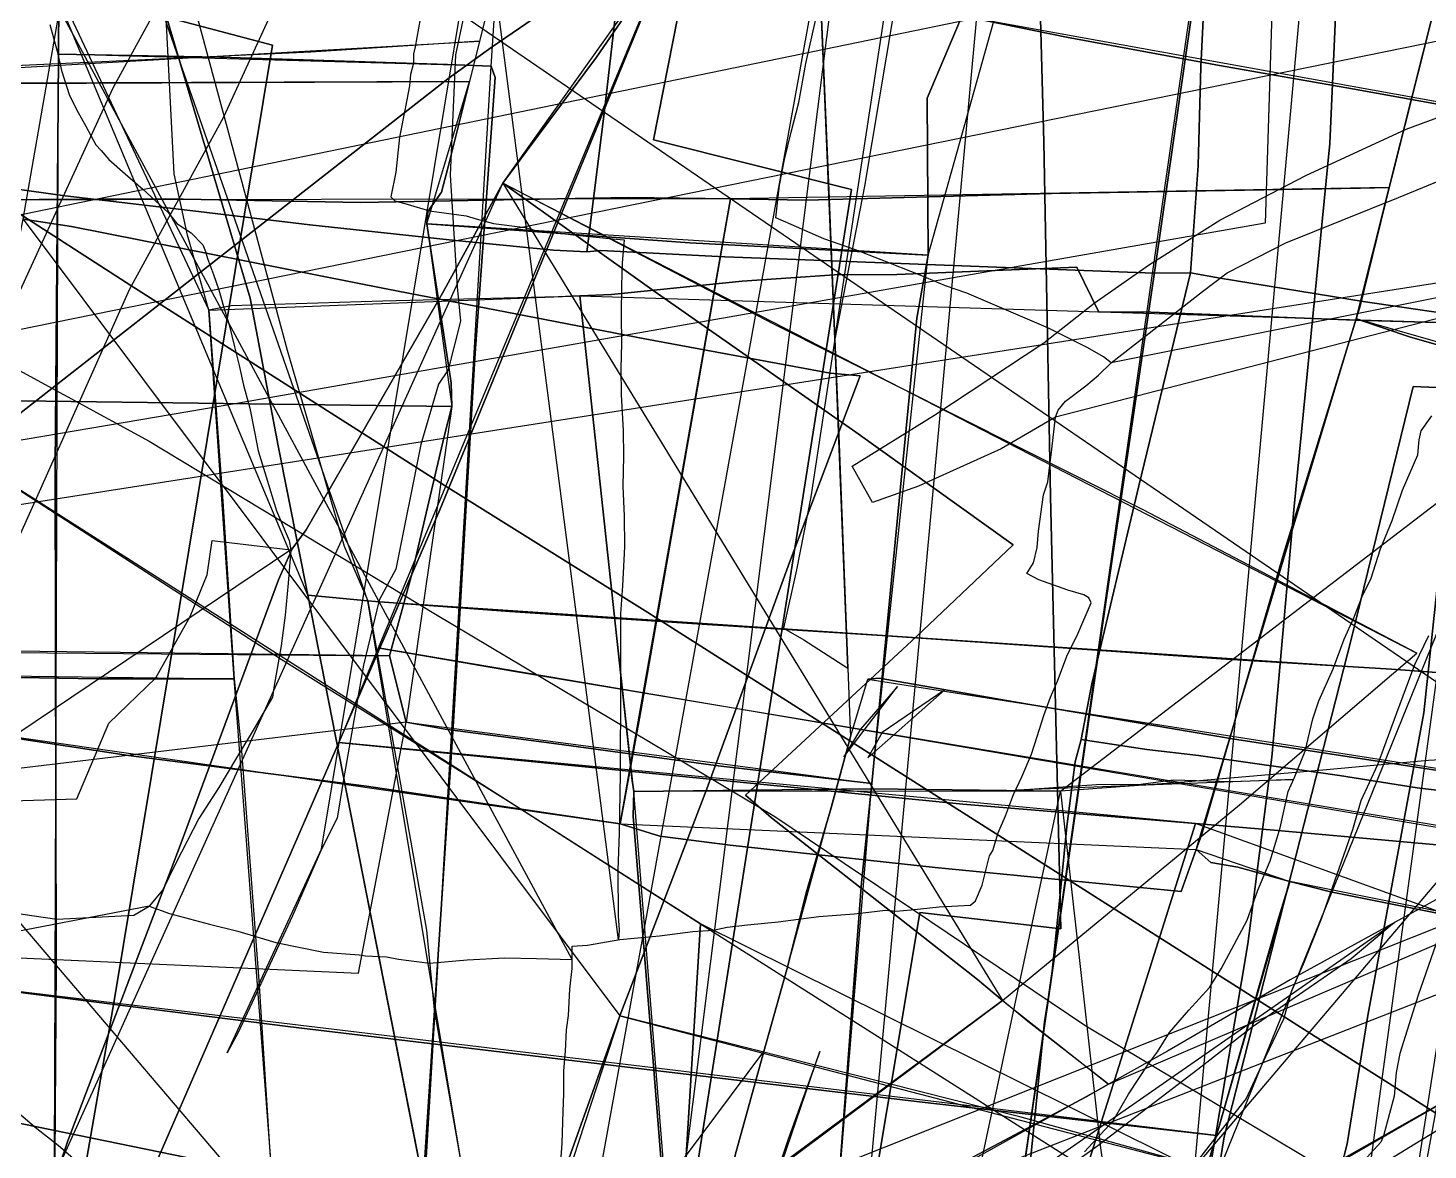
# Model space of a CAD drawing. Extents: x -6790 to 12600, y -1098 to 2171.
# Drawn here: x 294.5 to 384.9, y 117.9 to 190.4 of the extents above; entities that cross this region are included whole.
import ezdxf

# ---------------------------------------------------------------- set-up
doc = ezdxf.new("R2010")
doc.units = 0

msp = doc.modelspace()

# ---------------------------------------------------------------- linework, layer by layer
for points in [[(279.875, 175.926), (302.288, 163.737), (320.772, 152.55), (342.705, 139.479), (362.793, 125.967), (388.865, 110.365), (399.178, 106.237), (415.654, 100.373), (467.876, 88.271), (516.56, 78.963), (56.404, 538.367)], [(416.171, 289.844), (410.774, 257.016), (399.437, 183.595), (395.776, 155.168), (391.149, 119.243), (389.899, 109.535), (389.786, 108.66), (385.608, 77.969), (385.608, 77.969), (375.999, 78.896), (374.68, 94.22), (374.268, 97.316), (379.669, 118.336), (381.011, 126.627), (384.623, 146.168), (386.977, 168.265), (390.245, 196.751), (391.036, 204.388), (396.382, 241.494), (408.986, 321.033)], [(254.699, 80.31), (819.146, 304.829)], [(254.699, 80.31), (819.146, 304.829)], [(262.907, 80.005), (820.331, 298.275)], [(262.907, 80.005), (820.331, 298.275)], [(382.351, 279.966), (368.213, 268.716), (362.001, 262.739), (354.546, 255.855), (344.74, 245.008), (338.729, 238.09), (329.763, 223.416), (320.428, 208.674), (310.454, 192.018), (307.087, 184.661), (300.993, 173.507), (295.008, 160.068), (287.364, 143.092)], [(382.351, 279.966), (368.213, 268.716), (362.001, 262.739), (354.546, 255.855), (344.74, 245.008), (338.729, 238.09), (329.763, 223.416), (320.428, 208.674), (310.454, 192.018), (307.087, 184.661), (300.993, 173.507), (295.008, 160.068), (287.364, 143.092)], [(290.083, 98.068), (296.514, 117.002), (297.033, 118.531), (304.292, 137.613), (310.634, 154.767), (311.51, 156.771), (312.415, 157.991), (321.228, 173.283), (325.125, 180.398), (326.665, 182.468), (331.172, 188.526), (337.419, 197.614), (345.417, 208.939), (353.668, 220.362), (361.529, 231.552), (363.573, 233.654), (370.417, 239.777), (383.359, 251.58), (396.988, 264.108), (412.029, 277.886)], [(290.083, 98.068), (296.514, 117.002), (297.033, 118.531), (304.292, 137.613), (310.634, 154.767), (311.51, 156.771), (312.415, 157.991), (321.228, 173.283), (325.125, 180.398), (326.665, 182.468), (331.172, 188.526), (337.419, 197.614), (345.417, 208.939), (353.668, 220.362), (361.529, 231.552), (363.573, 233.654), (370.417, 239.777), (383.359, 251.58), (396.988, 264.108), (412.029, 277.886)], [(424.429, 273.251), (407.04, 257.544), (378.618, 231.981), (355.52, 211.274), (353.307, 209.29), (350.426, 207.07), (343.597, 202.306), (324.434, 189.203), (321.574, 187.131), (303.732, 173.172), (284.394, 158.059)], [(284.394, 158.059), (303.732, 173.172), (321.574, 187.131), (324.434, 189.203), (343.597, 202.306), (350.426, 207.07), (353.307, 209.29), (355.52, 211.274), (378.618, 231.981), (407.04, 257.544), (424.429, 273.251)], [(362.027, 271.77), (351.729, 261.685), (340.476, 248.468), (328.852, 234.508), (315.051, 214.178), (299.923, 186.523), (292.12, 169.538)], [(362.027, 271.77), (351.729, 261.685), (340.476, 248.468), (328.852, 234.508), (315.051, 214.178), (299.923, 186.523), (292.12, 169.538)], [(438.357, 259.439), (436.154, 178.25), (435.194, 145.593), (435.191, 145.483), (418.282, 146.483), (399.806, 147.836), (396.112, 147.895), (394.217, 147.996), (393.383, 148.064), (391.286, 148.345), (382.537, 148.999), (371.534, 149.676), (361.331, 150.375), (349.639, 151.164), (338.32, 151.874), (325.58, 152.731), (316.91, 153.374), (316.408, 153.42), (316.408, 153.42), (312.527, 153.78), (310.623, 163.417), (308.8, 172.961), (295.389, 218.07)], [(323.148, 193.787), (322.077, 188.679), (321.724, 180.922), (322.18, 173.696), (322.396, 171.474), (321.599, 168.345), (320.964, 167.402), (319.821, 163.505), (318.213, 155.464), (317.134, 153.465), (316.129, 149.261), (314.808, 141.737), (314.432, 139.374), (313.415, 137.363), (331.279, 245.209)], [(281.167, 186.629), (301.087, 173.789), (321.568, 160.727), (334.505, 152.652), (397.75, 112.482), (405.894, 107.231), (409.906, 106.362), (433.645, 101.339), (455.679, 96.823), (462.762, 95.22), (463.804, 100.659), (468.862, 126.472), (473.998, 154.135), (481.978, 193.216), (481.978, 193.216), (459.943, 197.106), (429.737, 202.174), (394.513, 208.336), (351.625, 215.341), (324.305, 219.804), (299.032, 226.171), (264.213, 234.874)], [(286.449, 148.59), (298.952, 148.364), (307.778, 148.383), (307.778, 148.383), (307.744, 148.713), (307.046, 159.849), (306.143, 172.182), (304.751, 177.038), (303.886, 180.988), (303.171, 195.306), (302.87, 200.611), (302.738, 202.267), (301.346, 211.994), (300.706, 216.829), (298.016, 219.651), (296.492, 220.874), (280.839, 229.359)], [(286.449, 148.59), (298.952, 148.364), (307.778, 148.383), (307.778, 148.383), (307.744, 148.713), (307.046, 159.849), (306.143, 172.182), (304.751, 177.038), (303.886, 180.988), (303.171, 195.306), (302.87, 200.611), (302.738, 202.267), (301.346, 211.994), (300.706, 216.829), (298.016, 219.651), (296.492, 220.874), (280.839, 229.359)], [(267.567, 75.063), (295.574, 73.182), (296.137, 111.217), (296.137, 111.217), (296.283, 129.761), (296.215, 162.06), (296.41, 185.614), (296.427, 188.721), (296.485, 199.313), (296.496, 201.418), (296.452, 227.771), (284.998, 227.957)], [(279.707, 217.658), (315.041, 218.892), (339.703, 220.034), (340.145, 220.145), (340.342, 219.764), (344.337, 219.764), (342.859, 208.662), (342.327, 204.668), (341.434, 203.311), (345.168, 202.936), (367.572, 200), (386.77, 197.484), (382.557, 180.775), (382.393, 180.107), (380.543, 180.071), (360.572, 179.73), (344.726, 179.303), (339.843, 179.374), (339.843, 179.374), (333.269, 179.469), (315.929, 179.137), (303.357, 179.375), (286.951, 179.286)], [(175.515, 153.981), (474.004, 215.455)], [(423.743, 212.809), (433.705, 163.388), (435.851, 152.743), (414.256, 145.638), (397.637, 140.464), (392.819, 138.616), (385.412, 134.096), (375.992, 128.932), (368.074, 124.33), (364.255, 122.187), (359.039, 126.237), (357.416, 127.591), (372.711, 140.239), (372.711, 140.239), (384.186, 150.033), (366.506, 159.282), (342.641, 171.289), (325.125, 180.398), (326.665, 182.468), (331.172, 188.526), (337.419, 197.614)], [(423.743, 212.809), (433.705, 163.388), (435.851, 152.743), (414.256, 145.638), (397.637, 140.464), (392.819, 138.616), (385.412, 134.096), (375.992, 128.932), (368.074, 124.33), (364.255, 122.187), (359.039, 126.237), (357.416, 127.591), (372.711, 140.239), (372.711, 140.239), (384.186, 150.033), (366.506, 159.282), (342.641, 171.289), (325.125, 180.398), (326.665, 182.468), (331.172, 188.526), (337.419, 197.614)], [(319.779, 191.019), (319.462, 189.193), (319.356, 188.744), (319.356, 188.151), (319.158, 187.425), (319.094, 186.689), (318.846, 185.326), (318.443, 183.36), (318.21, 181.116), (317.891, 179.522), (318.146, 179.247), (318.945, 179.039), (320.401, 178.616), (321.022, 178.523), (322.764, 178.283), (323.411, 178.09), (324.536, 177.8), (326.577, 177.531), (327.33, 177.325), (328.364, 177.219), (329.675, 177.056), (332.219, 176.808), (332.958, 176.744), (332.844, 175.251), (332.795, 173.776), (332.781, 171.884), (332.802, 170.027), (332.753, 168.417), (332.767, 166.745), (332.895, 164.391), (332.93, 162.762), (332.888, 160.825), (332.959, 158.89), (332.98, 156.891), (332.867, 154.374), (332.732, 152.575), (332.732, 149.754), (332.732, 147.585), (332.74, 146.075), (332.704, 144.14), (332.711, 142.227), (332.641, 138.429), (332.549, 135.995), (332.584, 133.069), (332.648, 132.147), (332.599, 131.52), (322.628, 208.678)], [(174.146, 146.593), (474.223, 207.652)], [(403.802, 191.125), (403.489, 189.943), (399.066, 177.519), (397.739, 173.949), (396.848, 172.705), (391.68, 166.597), (387.472, 167.107), (383.934, 167.263), (379.958, 151.004), (371.738, 118.784), (371.359, 116.528), (358.532, 120.074), (332.686, 126.598), (338.301, 141.268), (343.651, 155.894), (348.203, 167.947), (346.281, 168.125), (334.292, 170.347), (317.704, 173.545), (297.262, 177.606), (294.13, 178.063), (298.85, 205.149)], [(359.543, 202.995), (360.077, 183.071), (360.501, 160.16), (361.18, 132.224), (352.069, 133.278), (350.666, 124.862), (349.229, 116.24), (348.422, 111.598), (347.705, 110.735), (346.378, 102.916), (366.311, 99.731), (363.415, 74.81), (317.297, 72.855), (319.773, 110.198), (319.773, 110.198), (319.772, 112.536), (321.94, 145.622), (323.31, 169.114), (324.641, 187.212), (324.37, 187.95), (325.011, 197.82)], [(347.044, 202.816), (328.455, 100.204)], [(390.654, 194.915), (390.859, 183.195), (391.255, 169.684), (391.604, 154.051), (391.866, 139.958), (392.347, 127.711), (391.999, 125.692), (388.52, 111.642), (379.349, 74.125), (363.415, 74.81), (366.311, 99.731), (346.378, 102.916), (347.705, 110.735), (348.422, 111.598), (349.229, 116.24), (350.666, 124.862), (352.069, 133.278), (361.18, 132.224), (360.501, 160.16), (360.077, 183.071), (359.543, 202.995)], [(287.336, 81.115), (354.861, 87.186), (357.418, 107.175), (357.418, 107.175), (360.387, 127.74), (364.038, 153.019), (367.301, 175.073), (370.322, 196.186), (370.51, 198.227), (361.481, 198.503), (352.529, 198.789), (344.486, 199.092), (332.811, 199.475), (325.384, 199.752), (314.132, 200.266), (308.551, 200.332), (305.385, 200.293), (303.42, 200.319), (296.943, 200.781), (294.409, 200.792)], [(386.77, 197.484), (382.557, 180.775), (382.393, 180.107), (380.493, 172.386), (380.256, 171.621), (383.763, 170.447), (400.246, 165.762), (421.249, 159.611), (422.86, 159.455), (424.471, 159.298), (425.762, 159.013), (430.968, 157.861), (442, 154.996), (459.267, 151.093)], [(293.18, 88.151), (300.016, 127.561), (310.248, 189.301), (282.38, 196.696)], [(332.592, 193.007), (331.685, 184.885), (330.547, 175.95), (331.457, 176.052), (339.464, 175.637), (344.656, 175.438), (353.089, 175.115), (367.182, 174.575), (369.561, 174.595), (370.053, 181.539), (370.217, 187.902), (370.658, 196.7)], [(392.635, 193.439), (392.678, 183.983), (397.994, 185.13), (398.2, 168.333), (393.708, 166.915), (394.021, 154.201), (393.927, 139.717), (393.867, 137.14), (391.516, 129.677), (389.704, 115.438), (388.376, 105.003), (388.057, 103.161), (384.931, 103.004), (384.734, 100.9), (384.046, 98.619), (384.046, 98.619), (368.639, 103.843), (373.259, 131.257), (374.803, 143.305), (376.22, 159.297), (378.548, 182.962), (379.148, 196.489)], [(370.658, 196.7), (370.217, 187.902), (370.053, 181.539), (369.561, 174.595), (371.465, 174.264), (380.719, 172.748), (391.011, 171.244), (398.681, 170.184), (401.303, 169.819), (404.22, 169.443), (411.196, 168.421), (415.153, 167.809), (417.419, 167.403), (420.013, 167.033), (424.806, 166.294), (427.014, 166.024), (435.204, 165.037), (439.244, 164.438), (444.592, 163.533)], [(295.864, 190.652), (296.338, 188.914), (296.626, 187.673), (297.105, 186.13), (297.584, 185.145), (298.194, 184.07), (298.826, 182.866), (299.169, 182.515), (299.675, 181.918), (300.737, 181.003), (301.873, 179.998), (303.516, 178.495), (304.06, 177.793), (305.004, 177.197), (305.755, 176.408), (305.911, 175.977), (306.043, 175.535), (306.439, 174.492), (306.779, 173.494), (307.092, 172.432), (307.458, 171.247), (307.798, 169.823), (308.09, 168.616), (308.382, 167.344), (308.776, 165.867), (309.084, 164.34), (309.321, 163.113), (309.843, 161.428), (310.498, 159.232), (311.32, 157.309), (311.439, 156.7), (311.251, 154.548), (311.07, 152.479), (310.799, 150.508), (310.361, 147.951), (310.256, 147.195), (309.071, 145.156), (307.929, 143.275), (306.772, 141.358), (305.483, 139.351), (303.998, 136.46), (303.169, 134.752), (302.29, 133.683), (303.598, 133.217), (306.168, 132.517), (308.012, 132.067), (310.466, 131.339), (313.538, 130.722), (315.851, 130.553), (316.254, 130.468), (317.605, 130.412), (318.389, 130.258), (320.387, 129.998), (322.82, 130.223), (325.254, 130.342), (327.301, 130.307), (329.611, 130.236), (294.464, 195.415)], [(399.223, 194.526), (400.119, 171.958), (400.131, 170.957), (400.131, 170.957), (393.834, 171.155), (380.19, 171.538), (366.422, 172.081), (363.632, 172.069), (362.212, 174.97), (350.58, 174.489), (346.555, 174.477), (340.591, 174.069), (332.148, 173.194), (330.098, 173.113), (328.703, 173.058), (317.368, 172.774), (307.576, 172.466), (306.143, 172.182), (304.751, 177.038), (303.886, 180.988), (303.171, 195.306)], [(399.223, 194.526), (400.119, 171.958), (400.131, 170.957), (400.131, 170.957), (393.834, 171.155), (380.19, 171.538), (366.422, 172.081), (363.632, 172.069), (362.212, 174.97), (350.58, 174.489), (346.555, 174.477), (340.591, 174.069), (332.148, 173.194), (330.098, 173.113), (328.703, 173.058), (317.368, 172.774), (307.576, 172.466), (306.143, 172.182), (304.751, 177.038), (303.886, 180.988), (303.171, 195.306)], [(345.636, 193.072), (346.187, 179.926), (346.577, 170.31), (346.807, 164.645), (347.411, 149.053), (347.564, 145.105), (347.594, 144.63), (346.339, 140.041), (344.727, 134.544), (344.02, 131.703), (343.466, 129.606), (341.998, 124.296), (340.147, 117.603), (339.823, 115.369), (335.414, 110.49), (323.627, 97.556), (318.366, 91.736), (313.133, 85.622), (256.117, 83.966)], [(291.433, 180.333), (296.671, 179.59), (306.015, 178.509), (312.654, 177.705), (321.652, 176.728), (328.403, 176.071), (330.547, 175.95), (331.685, 184.885), (331.685, 184.885), (332.592, 193.007)], [(345.636, 193.072), (346.187, 179.926), (346.577, 170.31), (346.807, 164.645), (347.411, 149.053), (347.564, 145.105), (347.594, 144.63), (348.706, 148.356), (348.706, 148.356), (349.445, 148.412), (358.17, 146.878), (372.264, 144.497), (386.933, 142.244)], [(328.866, 117.198), (328.957, 118.35), (329.037, 120.445), (329.079, 121.532), (329.069, 123.045), (329.185, 124.322), (329.245, 125.695), (329.376, 126.626), (329.448, 128.325), (329.616, 129.669), (329.604, 131.11), (330.596, 131.157), (332.681, 131.535), (335.243, 131.779), (337.399, 132.049), (338.719, 132.146), (339.623, 132.339), (340.943, 132.475), (342.918, 132.68), (345.55, 133.026), (347.818, 133.191), (348.764, 133.304), (349.849, 133.434), (350.522, 133.368), (351.498, 133.448), (353.314, 133.653), (355.342, 133.758), (355.66, 134.036), (356.102, 135.045), (356.561, 136.942), (356.786, 137.286), (357.136, 138.431), (357.606, 139.533), (358.109, 140.891), (358.655, 142.032), (359.287, 143.5), (359.653, 144.647), (360.085, 146.003), (360.509, 147.181), (360.955, 148.217), (361.567, 149.838), (362.274, 151.289), (363.144, 153.291), (362.977, 153.607), (362.662, 153.8), (361.633, 154.098), (359.749, 154.779), (358.971, 155.178), (359.415, 155.859), (359.64, 156.85), (359.73, 157.922), (360.058, 160.251), (360.341, 161.101), (360.431, 161.814), (360.606, 163.205), (360.836, 165.281), (360.997, 165.728), (361.473, 166.318), (362.798, 167.298), (363.608, 167.986), (364.431, 168.795), (363.928, 169.181), (362.931, 169.764), (360.378, 171.02), (357.219, 172.389), (355.098, 173.278), (353.725, 173.764), (352.098, 174.457), (349.569, 175.436), (347.907, 176.08), (345.861, 176.791), (343.758, 177.727), (342.769, 178.166), (342.913, 179.518), (342.993, 180.27), (343.315, 181.925), (343.757, 183.679), (344.242, 185.608), (344.705, 188.116), (345.335, 190.896)], [(388.845, 184.887), (380.012, 186.497), (371.419, 188.004), (361.534, 189.83), (354.255, 191.32)], [(354.255, 191.32), (361.534, 189.83), (371.419, 188.004), (380.012, 186.497), (388.845, 184.887), (399.01, 183.253), (407.563, 181.603), (414.061, 180.423), (420.406, 179.299), (429.343, 177.768), (430.626, 177.545), (430.731, 177.506), (432.954, 176.684), (441.237, 175.823), (449.775, 174.484)], [(455.679, 96.823), (433.645, 101.339), (409.906, 106.362), (405.894, 107.231), (397.75, 112.482), (334.505, 152.652), (321.568, 160.727), (301.087, 173.789), (281.167, 186.629)], [(359.178, 116.862), (360.127, 126.211), (360.393, 127.952), (360.614, 129.494), (361.059, 133.813), (361.569, 138.833), (362.095, 143.015), (362.49, 144.451), (363.172, 148.057), (366.214, 160.832), (369.561, 174.595), (367.182, 174.575), (353.089, 175.115), (344.656, 175.438), (339.464, 175.637), (331.457, 176.052), (330.547, 175.95), (328.403, 176.071), (321.652, 176.728), (312.654, 177.705), (306.015, 178.509), (296.671, 179.59), (291.433, 180.333)], [(355.222, 117.318), (362.811, 121.377), (364.255, 122.187), (359.039, 126.237), (357.416, 127.591), (357.416, 127.591), (355.793, 128.946), (342.479, 139.386), (340.798, 140.858), (351.845, 151.111), (358.103, 157.026), (347.944, 164.301), (334.907, 173.422), (325.125, 180.398), (321.228, 173.283), (312.415, 157.991), (311.51, 156.771), (310.634, 154.767), (304.292, 137.613), (297.033, 118.531), (296.514, 117.002)], [(355.222, 117.318), (362.811, 121.377), (364.255, 122.187), (359.039, 126.237), (357.416, 127.591), (357.416, 127.591), (355.793, 128.946), (342.479, 139.386), (340.798, 140.858), (351.845, 151.111), (358.103, 157.026), (347.944, 164.301), (334.907, 173.422), (325.125, 180.398), (321.228, 173.283), (312.415, 157.991), (311.51, 156.771), (310.634, 154.767), (304.292, 137.613), (297.033, 118.531), (296.514, 117.002)], [(407.903, 177.454), (221.063, 148.212)], [(384.935, 143.097), (378.103, 142.469), (368.889, 141.684), (361.159, 141.112), (361.159, 141.112), (348.928, 141.274), (333.599, 141.094), (333.491, 141.797), (330.098, 173.113), (332.148, 173.194), (340.591, 174.069), (346.555, 174.477), (350.58, 174.489), (362.212, 174.97), (363.632, 172.069), (366.422, 172.081), (380.19, 171.538), (393.834, 171.155)], [(384.935, 143.097), (378.103, 142.469), (368.889, 141.684), (361.159, 141.112), (361.159, 141.112), (348.928, 141.274), (333.599, 141.094), (333.491, 141.797), (330.098, 173.113), (332.148, 173.194), (340.591, 174.069), (346.555, 174.477), (350.58, 174.489), (362.212, 174.97), (363.632, 172.069), (366.422, 172.081), (380.19, 171.538), (393.834, 171.155)], [(391.011, 171.244), (380.719, 172.748), (371.465, 174.264), (369.561, 174.595), (366.214, 160.832), (363.172, 148.057), (362.49, 144.451), (366.732, 143.814), (370.08, 143.424), (379.184, 142.122), (384.205, 141.334), (390.954, 140.537)], [(336.053, 108.515), (334.812, 123.929), (333.558, 139.491), (333.599, 141.094), (333.491, 141.797), (330.098, 173.113), (328.703, 173.058), (317.368, 172.774), (307.576, 172.466), (306.143, 172.182), (307.046, 159.849), (307.744, 148.713), (307.778, 148.383), (308.249, 143.714), (309.366, 128.855), (310.016, 118.813), (310.871, 105.593)], [(336.053, 108.515), (334.812, 123.929), (333.558, 139.491), (333.599, 141.094), (333.491, 141.797), (330.098, 173.113), (328.703, 173.058), (317.368, 172.774), (307.576, 172.466), (306.143, 172.182), (307.046, 159.849), (307.744, 148.713), (307.778, 148.383), (308.249, 143.714), (309.366, 128.855), (310.016, 118.813), (310.871, 105.593)], [(400.246, 165.762), (383.763, 170.447), (380.256, 171.621), (375.573, 156.487), (370.254, 138.272), (369.924, 137.349), (370.859, 136.51), (372.614, 136.215), (375.961, 135.282), (375.961, 135.282), (378.6, 134.621), (404.528, 129.43)], [(280.544, 169.174), (310.81, 149.654), (325.499, 140.479), (337.904, 132.555), (361.963, 117.269), (378.78, 106.611), (389.441, 99.924), (397.593, 99.783), (403.616, 99.924), (426.145, 93.96), (441.967, 89.744), (458.572, 85.126)], [(362.715, 117.825), (364.55, 119.809), (365.538, 121.54), (366.85, 123.507), (367.428, 124.28), (368.189, 125.521), (369.442, 126.972), (370.772, 128.423), (371.534, 129.632), (372.382, 131.214), (373.218, 132.772), (373.899, 134.718), (374.704, 136.611), (375.344, 138.758), (375.859, 141.1), (376.253, 141.967), (376.965, 143.697), (377.457, 145.793), (377.852, 146.955), (378.765, 149.017), (379.483, 150.943), (380.112, 152.318), (380.687, 153.796), (381.213, 154.822), (381.836, 156.763), (382.575, 158.608), (383.254, 160.568), (384.25, 162.841), (384.322, 163.805), (384.464, 164.385), (385.148, 165.358)], [(384.926, 151.158), (384.019, 149.275), (382.873, 146.164), (381.636, 142.807), (380.568, 140.485), (380.024, 138.624), (379.006, 135.736), (378.014, 132.919), (376.901, 130.092), (376.076, 128.22), (375.555, 126.383), (374.409, 123.951), (373.147, 121.272), (371.544, 119.207), (369.864, 117.042)], [(286.449, 148.59), (298.952, 148.364), (307.778, 148.383), (308.249, 143.714), (309.366, 128.855), (310.016, 118.813), (310.871, 105.593), (311.763, 96.113), (310.658, 95.982), (307.339, 95.471), (300.021, 94.875), (293.781, 94.62)], [(286.449, 148.59), (298.952, 148.364), (307.778, 148.383), (308.249, 143.714), (309.366, 128.855), (310.016, 118.813), (310.871, 105.593), (311.763, 96.113), (310.658, 95.982), (307.339, 95.471), (300.021, 94.875), (293.781, 94.62)], [(663.322, 86.43), (333.117, 87.705), (313.133, 85.622), (313.133, 85.622), (318.366, 91.736), (323.627, 97.556), (335.414, 110.49), (339.823, 115.369), (340.147, 117.603), (341.998, 124.296), (343.466, 129.606), (344.02, 131.703), (344.727, 134.544), (346.339, 140.041), (347.594, 144.63), (348.706, 148.356), (349.445, 148.412), (358.17, 146.878), (372.264, 144.497), (386.933, 142.244)], [(390.954, 140.537), (384.205, 141.334), (379.184, 142.122), (370.08, 143.424), (366.732, 143.814), (362.49, 144.451), (362.095, 143.015), (361.569, 138.833), (361.059, 133.813), (360.614, 129.494), (360.393, 127.952), (360.127, 126.211), (359.178, 116.862), (357.804, 102.84), (356.861, 95.199), (356.67, 93.952), (356.67, 93.952), (358.407, 94.06), (361.346, 93.479), (366.316, 92.784), (372.235, 91.75), (378.535, 90.855), (384.345, 89.906), (391.83, 88.908)], [(384.935, 143.097), (378.103, 142.469), (368.889, 141.684), (361.159, 141.112), (361.159, 141.112), (363.742, 118.075), (364.739, 111.055), (358.221, 108.628), (349.651, 105.836), (349.343, 104.286), (349.381, 99.463), (351.364, 95.189), (354.751, 88.412), (360.043, 88.205), (362.525, 87.01), (366.339, 77.106), (457.557, 89.419)], [(384.935, 143.097), (378.103, 142.469), (368.889, 141.684), (361.159, 141.112), (361.159, 141.112), (363.742, 118.075), (364.739, 111.055), (358.221, 108.628), (349.651, 105.836), (349.343, 104.286), (349.381, 99.463), (351.364, 95.189), (354.751, 88.412), (360.043, 88.205), (362.525, 87.01), (366.339, 77.106), (457.557, 89.419)], [(454.755, 123.36), (438.732, 125.144), (427.699, 126.483), (419.707, 127.781), (419.623, 127.784), (416.057, 127.903), (414.515, 127.497), (404.528, 129.43), (378.6, 134.621), (375.961, 135.282), (375.19, 132.767), (371.238, 118.867), (366.56, 103.629), (364.977, 98.471), (365.193, 98.456), (381.94, 97.029), (383.573, 96.428), (386.217, 96.459), (404.956, 94.791), (406.905, 98.81), (407.948, 98.399), (419.757, 97.52), (446.353, 95.567)], [(385.412, 134.096), (375.992, 128.932), (368.074, 124.33), (364.255, 122.187), (362.811, 121.377), (355.222, 117.318), (347.37, 113.029), (340.755, 109.367), (332.044, 104.83), (326.221, 101.811), (323.416, 99.518), (307.986, 86.61), (338.509, 94.262), (345.215, 97.995), (357.173, 104.636), (369.262, 111.602), (373.646, 113.968), (385.539, 120.804)], [(385.412, 134.096), (375.992, 128.932), (368.074, 124.33), (364.255, 122.187), (362.811, 121.377), (355.222, 117.318), (347.37, 113.029), (340.755, 109.367), (332.044, 104.83), (326.221, 101.811), (323.416, 99.518), (307.986, 86.61), (338.509, 94.262), (345.215, 97.995), (357.173, 104.636), (369.262, 111.602), (373.646, 113.968), (385.539, 120.804)], [(385.899, 132.636), (384.255, 127.936), (383.079, 124.168), (382.841, 122.938), (382.714, 121.41), (382.025, 118.843), (381.841, 118.444), (380.309, 116.729)], [(293.995, 120.203), (295.029, 119.315), (296.4, 118.249), (297.706, 117.106)]]:
    msp.add_lwpolyline(points)
for points in [[(55.142, 446.991), (100.195, 454.577), (104.473, 455.781), (224.767, 473.114), (461.17, 463.407), (418.896, 266.348), (473.538, 223.763), (408.246, 162.089), (348.154, 91.288), (230.725, 129.782), (178.952, 201.706), (100.394, 217.952), (74.076, 298.715), (55.017, 301.46), (55.142, 446.991)], [(333.351, 88.638), (293.18, 88.151), (300.016, 127.561), (310.248, 189.301), (282.38, 196.696), (290.794, 226.359), (297.733, 251.195), (308.328, 289.461), (317.501, 321.974), (323.004, 342.564), (363.964, 332.316), (345.194, 235.613), (334.869, 183.191), (347.66, 179.986), (336.147, 107.174), (333.351, 88.638)], [(363.964, 332.316), (345.194, 235.613), (334.869, 183.191), (347.66, 179.986), (336.147, 107.174), (333.351, 88.638), (363.964, 332.316)], [(375.999, 78.896), (333.351, 88.638), (336.147, 107.174), (347.66, 179.986), (334.869, 183.191), (345.194, 235.613), (363.964, 332.316), (403.584, 322.374), (408.986, 321.033), (396.382, 241.494), (391.036, 204.388), (390.245, 196.751), (386.977, 168.265), (384.623, 146.168), (381.011, 126.627), (379.669, 118.336), (374.268, 97.316), (374.68, 94.22), (375.999, 78.896)], [(408.986, 321.033), (396.382, 241.494), (391.036, 204.388), (390.245, 196.751), (386.977, 168.265), (384.623, 146.168), (381.011, 126.627), (379.669, 118.336), (374.268, 97.316), (374.68, 94.22), (375.999, 78.896), (408.986, 321.033)], [(425.609, 288.386), (424.015, 283.27), (421.536, 272.638), (420.374, 267.501), (417.113, 253.319), (411.434, 231.132), (375.057, 199.551), (374.367, 177.816), (307.953, 166.154), (278.687, 161.185), (237.203, 154.141), (231.519, 152.916), (217.465, 150.465), (204.184, 147.055), (201.972, 147.055), (174.988, 155.618), (147.86, 164.744), (144.331, 165.461), (126.466, 175.331), (100.98, 188.927), (84.018, 198.005), (42.92, 222.238), (425.609, 288.386)], [(329.144, 211.287), (323.629, 189.573), (322.969, 186.972), (307.957, 186.892), (278.761, 186.773), (275.056, 186.801), (261.953, 186.897), (259.567, 186.729), (242.066, 185.499), (223.324, 184.724), (217.18, 184.47), (216.719, 188.017), (216.71, 188.089), (211.531, 226.773), (209.131, 246.286), (208, 273.447), (212.935, 272.337), (248.664, 264.879), (284.017, 257.427), (318.932, 249.961), (332.448, 247.071), (334.702, 246.697), (332.007, 229.196), (329.144, 211.287)], [(295.527, 254.346), (325.474, 246.499), (353.386, 239.154), (353.954, 238.892), (347.303, 223.233), (321.062, 159.29), (314.529, 144.261), (294.179, 97.443), (252.504, 108.971), (256.581, 129.236), (269.017, 189.813), (282.987, 256.267), (295.527, 254.346)], [(280.824, 255.433), (282.926, 251.203), (293.117, 225.712), (294.253, 222.072), (295.76, 218.965), (302.809, 200.624), (307.467, 183.403), (311.198, 169.608), (314.885, 156.954), (316.408, 153.42), (280.824, 255.433)], [(320.215, 177.761), (337.203, 176.539), (352.599, 175.745), (352.545, 185.89), (361.153, 206.232), (361.265, 208.26), (359.438, 242.16), (359.357, 245.574), (348.739, 246.06), (334.702, 246.697), (332.007, 229.196), (329.144, 211.287), (323.629, 189.573), (322.969, 186.972), (321.606, 181.453), (321.156, 179.809), (320.284, 178.572), (320.215, 177.761)], [(274.203, 245.258), (279.94, 237.897), (293.277, 220.794), (295.389, 218.07), (308.8, 172.961), (310.623, 163.417), (312.527, 153.78), (274.203, 245.258)], [(368.639, 103.843), (346.328, 91.851), (346.438, 110.795), (346.48, 111.354), (348.296, 135.204), (348.973, 141.611), (351.87, 171.664), (352.599, 175.745), (352.545, 185.89), (361.153, 206.232), (361.265, 208.26), (359.438, 242.16), (359.357, 245.574), (381.409, 244.316), (380.711, 231.855), (379.978, 215.209), (379.148, 196.489), (378.548, 182.962), (376.22, 159.297), (374.803, 143.305), (373.259, 131.257), (368.639, 103.843)], [(381.409, 244.316), (380.711, 231.855), (379.978, 215.209), (379.148, 196.489), (378.548, 182.962), (376.22, 159.297), (374.803, 143.305), (373.259, 131.257), (368.639, 103.843), (381.409, 244.316)], [(314.529, 144.261), (321.062, 159.29), (347.303, 223.233), (353.954, 238.892), (314.529, 144.261)], [(355.592, 238.063), (382.191, 224.755), (409.876, 210.955), (410.801, 210.172), (454.019, 181.985), (500.308, 151.832), (555.219, 116.068), (551, 101.661), (545.424, 81.033), (479.323, 101.688), (440.17, 114.427), (420.75, 120.594), (399.064, 127.481), (399.778, 136.364), (399.318, 136.394), (374.958, 138.593), (369.867, 139.019), (354.836, 140.276), (314.529, 144.261), (321.062, 159.29), (347.303, 223.233), (353.954, 238.892), (355.592, 238.063)], [(256.003, 236.788), (262.142, 221.458), (269.558, 203.357), (274.712, 190.775), (275.599, 190.068), (281.167, 186.629), (301.087, 173.789), (321.568, 160.727), (334.505, 152.652), (397.75, 112.482), (405.894, 107.231), (409.906, 106.362), (433.645, 101.339), (455.679, 96.823), (462.762, 95.22), (256.003, 236.788)], [(361.529, 231.552), (353.668, 220.362), (345.417, 208.939), (337.419, 197.614), (331.172, 188.526), (326.665, 182.468), (325.125, 180.398), (361.529, 231.552)], [(361.529, 231.552), (353.668, 220.362), (345.417, 208.939), (337.419, 197.614), (331.172, 188.526), (326.665, 182.468), (325.125, 180.398), (361.529, 231.552)], [(306.143, 172.182), (304.751, 177.038), (303.886, 180.988), (303.171, 195.306), (302.87, 200.611), (302.738, 202.267), (301.346, 211.994), (300.706, 216.829), (298.016, 219.651), (296.492, 220.874), (280.839, 229.359), (278.605, 230.585), (306.143, 172.182)], [(359.074, 227.185), (359.543, 202.995), (360.077, 183.071), (360.501, 160.16), (361.18, 132.224), (352.069, 133.278), (350.666, 124.862), (349.229, 116.24), (348.422, 111.598), (359.074, 227.185)], [(237.533, 219.979), (236.993, 217.177), (229.949, 170.054), (227.049, 151.866), (235.529, 150.315), (266.789, 144.546), (286.762, 141.04), (294.13, 178.063), (298.85, 205.149), (299.702, 211.599), (287.067, 213.267), (245.781, 218.749), (237.533, 219.979)], [(361.153, 206.232), (352.545, 185.89), (352.599, 175.745), (361.153, 206.232)], [(324.37, 187.95), (325.011, 197.82), (306.55, 198.737), (296.485, 199.313), (296.427, 188.721), (306.837, 188.537), (313.571, 188.322), (321.549, 188.051), (324.37, 187.95)], [(357.418, 107.175), (360.387, 127.74), (364.038, 153.019), (367.301, 175.073), (370.322, 196.186), (370.51, 198.227), (382.02, 198.01), (394.188, 197.842), (396.516, 197.452), (396.835, 197.409), (395.287, 185.961), (392.356, 164.853), (387.274, 126.907), (386.946, 123.802), (385.472, 120.855), (383.088, 107.904), (382.054, 102.643), (379.535, 102.398), (374.87, 101.679), (374.266, 100.93), (372.97, 86.332), (354.861, 87.186), (357.418, 107.175)], [(370.51, 198.227), (370.322, 196.186), (367.301, 175.073), (364.038, 153.019), (360.387, 127.74), (357.418, 107.175), (370.51, 198.227)], [(396.835, 197.409), (395.287, 185.961), (392.356, 164.853), (387.274, 126.907), (386.946, 123.802), (385.472, 120.855), (383.088, 107.904), (382.054, 102.643), (396.835, 197.409)], [(386.77, 197.484), (382.557, 180.775), (382.393, 180.107), (386.77, 197.484)], [(282.38, 196.696), (310.248, 189.301), (300.016, 127.561), (293.18, 88.151), (282.38, 196.696)], [(345.636, 193.072), (346.187, 179.926), (346.577, 170.31), (345.636, 193.072)], [(349.908, 192.083), (350.359, 191.359), (348.499, 180.211), (346.577, 170.31), (349.908, 192.083)], [(430.731, 177.506), (430.626, 177.545), (429.343, 177.768), (420.406, 179.299), (414.061, 180.423), (407.563, 181.603), (399.01, 183.253), (388.845, 184.887), (380.012, 186.497), (371.419, 188.004), (361.534, 189.83), (354.255, 191.32), (350.174, 192.046), (349.908, 192.083), (430.731, 177.506)], [(323.629, 189.573), (312.718, 188.851), (297.826, 188.171), (284.659, 187.574), (275.056, 186.801), (323.629, 189.573)], [(360.836, 165.281), (357.326, 163.235), (351.978, 160.828), (349.007, 159.766), (347.694, 162.11), (352.979, 165.392), (360.085, 170.087), (363.337, 172.65), (366.902, 175.151), (371.443, 178.007), (377.01, 180.882), (383.483, 183.883), (392.062, 187.051), (398.567, 188.551), (406.98, 189.614), (410.42, 189.739), (412.421, 189.426), (412.546, 188.332), (412.171, 185.832), (410.949, 181.783), (410.221, 178.023), (360.836, 165.281)], [(324.37, 187.95), (321.549, 188.051), (313.571, 188.322), (306.837, 188.537), (296.427, 188.721), (296.41, 185.614), (296.215, 162.06), (296.283, 129.761), (296.137, 111.217), (295.574, 73.182), (317.297, 72.855), (319.773, 110.198), (319.772, 112.536), (321.94, 145.622), (323.31, 169.114), (324.641, 187.212), (324.37, 187.95)], [(296.427, 188.721), (296.41, 185.614), (296.215, 162.06), (296.283, 129.761), (296.137, 111.217), (296.427, 188.721)], [(296.427, 188.721), (306.837, 188.537), (313.571, 188.322), (321.549, 188.051), (324.37, 187.95), (296.427, 188.721)], [(324.37, 187.95), (324.641, 187.212), (323.31, 169.114), (321.94, 145.622), (319.772, 112.536), (319.773, 110.198), (324.37, 187.95)], [(364.431, 168.795), (370.334, 173.388), (371.918, 174.6), (375.718, 176.541), (382.993, 179.472), (388.439, 181.707), (392.839, 183.525), (396.007, 184.678), (401.473, 185.819), (409.687, 187.285), (410.86, 187.461), (410.567, 184.881), (409.846, 179.224), (409.44, 177.762), (364.431, 168.795)], [(222.924, 181.024), (222.415, 174.673), (222.415, 174.673), (221.823, 167.271), (321.842, 165.964), (321.795, 167.499), (320.215, 177.761), (320.284, 178.572), (321.156, 179.809), (321.606, 181.453), (322.969, 186.972), (307.957, 186.892), (278.761, 186.773), (275.056, 186.801), (261.953, 186.897), (259.567, 186.729), (242.066, 185.499), (223.324, 184.724), (222.924, 181.024)], [(275.056, 186.801), (278.761, 186.773), (307.957, 186.892), (322.969, 186.972), (275.056, 186.801)], [(322.969, 186.972), (321.606, 181.453), (321.156, 179.809), (320.284, 178.572), (320.215, 177.761), (322.969, 186.972)], [(325.125, 180.398), (321.228, 173.283), (312.415, 157.991), (311.51, 156.771), (310.634, 154.767), (304.292, 137.613), (297.033, 118.531), (296.514, 117.002), (325.125, 180.398)], [(325.125, 180.398), (321.228, 173.283), (312.415, 157.991), (311.51, 156.771), (310.634, 154.767), (304.292, 137.613), (297.033, 118.531), (296.514, 117.002), (325.125, 180.398)], [(357.416, 127.591), (355.793, 128.946), (342.479, 139.386), (340.798, 140.858), (351.845, 151.111), (358.103, 157.026), (347.944, 164.301), (334.907, 173.422), (325.125, 180.398), (357.416, 127.591)], [(384.186, 150.033), (366.506, 159.282), (342.641, 171.289), (325.125, 180.398), (384.186, 150.033)], [(357.416, 127.591), (372.711, 140.239), (384.186, 150.033), (366.506, 159.282), (342.641, 171.289), (325.125, 180.398), (334.907, 173.422), (347.944, 164.301), (358.103, 157.026), (351.845, 151.111), (340.798, 140.858), (342.479, 139.386), (355.793, 128.946), (357.416, 127.591)], [(357.416, 127.591), (355.793, 128.946), (342.479, 139.386), (340.798, 140.858), (351.845, 151.111), (358.103, 157.026), (347.944, 164.301), (334.907, 173.422), (325.125, 180.398), (357.416, 127.591)], [(384.186, 150.033), (366.506, 159.282), (342.641, 171.289), (325.125, 180.398), (384.186, 150.033)], [(357.416, 127.591), (372.711, 140.239), (384.186, 150.033), (366.506, 159.282), (342.641, 171.289), (325.125, 180.398), (334.907, 173.422), (347.944, 164.301), (358.103, 157.026), (351.845, 151.111), (340.798, 140.858), (342.479, 139.386), (355.793, 128.946), (357.416, 127.591)], [(339.843, 179.374), (334.008, 146.067), (332.713, 139.01), (335.261, 138.204), (339.81, 137.636), (353.062, 136.184), (368.958, 134.645), (369.924, 137.349), (370.254, 138.272), (375.573, 156.487), (380.256, 171.621), (380.493, 172.386), (382.393, 180.107), (380.543, 180.071), (360.572, 179.73), (344.726, 179.303), (339.843, 179.374)], [(339.843, 179.374), (344.726, 179.303), (360.572, 179.73), (380.543, 180.071), (382.393, 180.107), (339.843, 179.374)], [(382.393, 180.107), (380.493, 172.386), (380.256, 171.621), (382.393, 180.107)], [(339.843, 179.374), (334.008, 146.067), (332.713, 139.01), (316.327, 141.43), (300.938, 143.413), (284.871, 145.865), (286.278, 169.122), (286.951, 179.286), (303.357, 179.375), (315.929, 179.137), (333.269, 179.469), (339.843, 179.374)], [(286.951, 179.286), (303.357, 179.375), (315.929, 179.137), (333.269, 179.469), (339.843, 179.374), (286.951, 179.286)], [(339.843, 179.374), (334.008, 146.067), (332.713, 139.01), (339.843, 179.374)], [(328.175, 112.786), (307.309, 116.92), (284.595, 121.559), (282.506, 121.81), (286.253, 138.484), (286.762, 141.04), (294.13, 178.063), (297.262, 177.606), (317.704, 173.545), (334.292, 170.347), (346.281, 168.125), (348.203, 167.947), (343.651, 155.894), (338.301, 141.268), (332.686, 126.598), (328.525, 114.951), (328.175, 112.786)], [(332.686, 126.598), (338.301, 141.268), (343.651, 155.894), (348.203, 167.947), (346.281, 168.125), (334.292, 170.347), (317.704, 173.545), (297.262, 177.606), (294.13, 178.063), (332.686, 126.598)], [(352.599, 175.745), (337.203, 176.539), (320.215, 177.761), (321.795, 167.499), (321.842, 165.964), (321.346, 164.019), (319.273, 155.221), (317.816, 149.858), (318.886, 145.568), (321.397, 145.13), (328.596, 144.181), (339.048, 142.748), (348.973, 141.611), (351.87, 171.664), (352.599, 175.745)], [(320.215, 177.761), (337.203, 176.539), (352.599, 175.745), (320.215, 177.761)], [(321.842, 165.964), (321.795, 167.499), (320.215, 177.761), (321.842, 165.964)], [(352.599, 175.745), (351.87, 171.664), (348.973, 141.611), (352.599, 175.745)], [(400.131, 170.957), (393.834, 171.155), (380.19, 171.538), (366.422, 172.081), (363.632, 172.069), (362.212, 174.97), (350.58, 174.489), (346.555, 174.477), (340.591, 174.069), (332.148, 173.194), (330.098, 173.113), (400.131, 170.957)], [(333.99, 69.191), (272.447, 79.01), (268.194, 77.61), (270.017, 142.591), (271.182, 173.121), (271.794, 173.488), (274.578, 172.876), (276.206, 171.866), (280.544, 169.174), (310.81, 149.654), (325.499, 140.479), (337.904, 132.555), (335.774, 98.065), (334.854, 83.168), (333.99, 69.191)], [(330.098, 173.113), (328.703, 173.058), (317.368, 172.774), (307.576, 172.466), (306.143, 172.182), (330.098, 173.113)], [(330.098, 173.113), (333.491, 141.797), (333.599, 141.094), (330.098, 173.113)], [(276.206, 171.866), (280.544, 169.174), (310.81, 149.654), (325.499, 140.479), (337.904, 132.555), (276.206, 171.866)], [(306.143, 172.182), (307.046, 159.849), (307.744, 148.713), (307.778, 148.383), (306.143, 172.182)], [(400.131, 170.957), (400.516, 170.699), (397.5, 162.31), (396.034, 158.233), (395.792, 154.222), (395.026, 148.609), (394.416, 143.605), (384.935, 143.097), (378.103, 142.469), (368.889, 141.684), (361.159, 141.112), (400.131, 170.957)], [(380.256, 171.621), (375.573, 156.487), (370.254, 138.272), (369.924, 137.349), (380.256, 171.621)], [(380.256, 171.621), (383.763, 170.447), (400.246, 165.762), (421.249, 159.611), (422.86, 159.455), (380.256, 171.621)], [(346.577, 170.31), (345.035, 160.123), (344.11, 155.419), (343.27, 151.641), (344.581, 150.891), (347.411, 149.053), (346.577, 170.31)], [(346.577, 170.31), (346.807, 164.645), (347.411, 149.053), (346.577, 170.31)], [(221.823, 167.271), (220.514, 155.632), (220.515, 151.068), (219.475, 133.696), (248.899, 132.374), (277.687, 131.076), (315.81, 129.357), (318.886, 145.568), (317.816, 149.858), (319.273, 155.221), (321.346, 164.019), (321.842, 165.964), (221.823, 167.271)], [(402.173, 92.768), (369.285, 101.259), (371.359, 116.528), (371.738, 118.784), (379.958, 151.004), (383.934, 167.263), (387.472, 167.107), (391.68, 166.597), (407.81, 163.217), (411.569, 162.39), (410.313, 153.491), (402.173, 92.768)], [(391.68, 166.597), (387.472, 167.107), (383.934, 167.263), (379.958, 151.004), (371.738, 118.784), (371.359, 116.528), (391.68, 166.597)], [(318.886, 145.568), (317.816, 149.858), (319.273, 155.221), (321.346, 164.019), (321.842, 165.964), (318.886, 145.568)], [(274.888, 132.128), (278.295, 136.961), (278.295, 139.21), (277.92, 141.49), (279.483, 141.646), (291.297, 140.428), (297.611, 140.615), (299.674, 145.52), (302.716, 148.443), (304.935, 152.411), (306.029, 155.097), (306.341, 157.315), (311.439, 156.7), (274.888, 132.128)], [(312.527, 153.78), (314.564, 143.468), (319.015, 120.799), (320.27, 114.412), (312.527, 153.78)], [(316.408, 153.42), (316.91, 153.374), (325.58, 152.731), (338.32, 151.874), (349.639, 151.164), (361.331, 150.375), (371.534, 149.676), (382.537, 148.999), (391.286, 148.345), (393.383, 148.064), (394.217, 147.996), (396.112, 147.895), (399.806, 147.836), (418.282, 146.483), (435.191, 145.483), (434.094, 108.889), (355.633, 112.604), (324.068, 114.083), (322.921, 114.313), (320.27, 114.412), (319.015, 120.799), (314.564, 143.468), (312.527, 153.78), (316.408, 153.42)], [(316.408, 153.42), (320.189, 132.139), (320.699, 127.015), (322.921, 114.313), (316.408, 153.42)], [(435.191, 145.483), (418.282, 146.483), (399.806, 147.836), (396.112, 147.895), (394.217, 147.996), (393.383, 148.064), (391.286, 148.345), (382.537, 148.999), (371.534, 149.676), (361.331, 150.375), (349.639, 151.164), (338.32, 151.874), (325.58, 152.731), (316.91, 153.374), (316.408, 153.42), (435.191, 145.483)], [(435.851, 152.743), (414.256, 145.638), (397.637, 140.464), (392.819, 138.616), (385.412, 134.096), (375.992, 128.932), (368.074, 124.33), (364.255, 122.187), (435.851, 152.743)], [(435.851, 152.743), (414.256, 145.638), (397.637, 140.464), (392.819, 138.616), (385.412, 134.096), (375.992, 128.932), (368.074, 124.33), (364.255, 122.187), (435.851, 152.743)], [(286.762, 141.04), (266.789, 144.546), (235.529, 150.315), (227.049, 151.866), (223.287, 125.701), (220.179, 104.117), (220.013, 102.783), (222.805, 102.435), (267.364, 94.074), (318.66, 84.7), (328.175, 112.786), (307.309, 116.92), (284.595, 121.559), (282.506, 121.81), (286.253, 138.484), (286.762, 141.04)], [(220.515, 151.068), (247.204, 150.751), (258.7, 150.589), (285.881, 150.149), (317.816, 149.858), (220.515, 151.068)], [(317.177, 150.352), (325.81, 148.864), (367.79, 141.872), (390.019, 138.169), (399.777, 136.666), (399.548, 136.379), (317.177, 150.352)], [(307.778, 148.383), (298.952, 148.364), (286.449, 148.59), (270.349, 148.838), (258.651, 149.025), (307.778, 148.383)], [(307.778, 148.383), (308.249, 143.714), (309.366, 128.855), (310.016, 118.813), (310.871, 105.593), (311.763, 96.113), (307.778, 148.383)], [(422.887, 136.747), (421.321, 136.955), (402.098, 139.432), (395.179, 140.614), (392.925, 141.158), (386.933, 142.244), (372.264, 144.497), (358.17, 146.878), (349.445, 148.412), (348.706, 148.356), (422.887, 136.747)], [(350.62, 147.868), (348.244, 145.127), (347.156, 143.325), (350.62, 147.868)], [(353.676, 147.665), (349.632, 144.896), (348.705, 143.264), (353.676, 147.665)], [(375.961, 135.282), (375.19, 132.767), (371.238, 118.867), (352.218, 121.034), (335.343, 123.033), (311.23, 125.916), (291.052, 128.483), (283.742, 129.371), (284.871, 145.865), (300.938, 143.413), (316.327, 141.43), (332.713, 139.01), (335.261, 138.204), (339.81, 137.636), (353.062, 136.184), (368.958, 134.645), (369.924, 137.349), (370.859, 136.51), (372.614, 136.215), (375.961, 135.282)], [(332.713, 139.01), (316.327, 141.43), (300.938, 143.413), (284.871, 145.865), (332.713, 139.01)], [(211.604, 134.093), (219.475, 133.696), (248.899, 132.374), (277.687, 131.076), (315.81, 129.357), (318.886, 145.568), (321.397, 145.13), (328.596, 144.181), (339.048, 142.748), (348.973, 141.611), (348.296, 135.204), (346.48, 111.354), (333.036, 111.685), (323.812, 112.243), (318.472, 112.17), (307.816, 112), (305.446, 106.605), (256.243, 110.825), (212.855, 113.929), (212.951, 114.509), (211.675, 133.486), (211.604, 134.093)], [(219.475, 133.696), (248.899, 132.374), (277.687, 131.076), (315.81, 129.357), (318.886, 145.568), (219.475, 133.696)], [(348.973, 141.611), (339.048, 142.748), (328.596, 144.181), (321.397, 145.13), (318.886, 145.568), (348.973, 141.611)], [(350.976, 79.104), (290.728, 83.187), (294.179, 97.443), (314.529, 144.261), (354.836, 140.276), (369.867, 139.019), (350.976, 79.104)], [(314.529, 144.261), (354.836, 140.276), (369.867, 139.019), (314.529, 144.261)], [(347.594, 144.63), (346.339, 140.041), (344.727, 134.544), (344.02, 131.703), (343.466, 129.606), (347.594, 144.63)], [(463.545, 143.339), (458.237, 142.471), (445.28, 141.038), (431.945, 139.363), (417.487, 137.654), (413.357, 136.585), (411.953, 136.139), (396.759, 127.315), (385.539, 120.804), (373.646, 113.968), (369.262, 111.602), (357.173, 104.636), (345.215, 97.995), (338.509, 94.262), (463.545, 143.339)], [(463.545, 143.339), (458.237, 142.471), (445.28, 141.038), (431.945, 139.363), (417.487, 137.654), (413.357, 136.585), (411.953, 136.139), (396.759, 127.315), (385.539, 120.804), (373.646, 113.968), (369.262, 111.602), (357.173, 104.636), (345.215, 97.995), (338.509, 94.262), (457.305, 91.791), (460.059, 115.903), (463.01, 141.056), (463.545, 143.339)], [(463.545, 143.339), (458.237, 142.471), (445.28, 141.038), (431.945, 139.363), (417.487, 137.654), (413.357, 136.585), (411.953, 136.139), (396.759, 127.315), (385.539, 120.804), (373.646, 113.968), (369.262, 111.602), (357.173, 104.636), (345.215, 97.995), (338.509, 94.262), (463.545, 143.339)], [(463.545, 143.339), (458.237, 142.471), (445.28, 141.038), (431.945, 139.363), (417.487, 137.654), (413.357, 136.585), (411.953, 136.139), (396.759, 127.315), (385.539, 120.804), (373.646, 113.968), (369.262, 111.602), (357.173, 104.636), (345.215, 97.995), (338.509, 94.262), (457.305, 91.791), (460.059, 115.903), (463.01, 141.056), (463.545, 143.339)], [(336.569, 103.865), (336.053, 108.515), (334.812, 123.929), (333.558, 139.491), (333.599, 141.094), (348.928, 141.274), (361.159, 141.112), (363.742, 118.075), (364.739, 111.055), (358.221, 108.628), (349.651, 105.836), (349.343, 104.286), (349.381, 99.463), (351.364, 95.189), (354.751, 88.412), (349.163, 83.193), (346.639, 82.314), (339.916, 83.534), (337.25, 87.817), (333.35, 101.201), (336.569, 103.865)], [(336.569, 103.865), (336.053, 108.515), (334.812, 123.929), (333.558, 139.491), (333.599, 141.094), (348.928, 141.274), (361.159, 141.112), (363.742, 118.075), (364.739, 111.055), (358.221, 108.628), (349.651, 105.836), (349.343, 104.286), (349.381, 99.463), (351.364, 95.189), (354.751, 88.412), (349.163, 83.193), (346.639, 82.314), (339.916, 83.534), (337.25, 87.817), (333.35, 101.201), (336.569, 103.865)], [(333.599, 141.094), (333.558, 139.491), (334.812, 123.929), (336.053, 108.515), (336.569, 103.865), (333.599, 141.094)], [(333.599, 141.094), (348.928, 141.274), (361.159, 141.112), (333.599, 141.094)], [(348.973, 141.611), (348.296, 135.204), (346.48, 111.354), (348.973, 141.611)], [(361.159, 141.112), (363.742, 118.075), (364.739, 111.055), (358.221, 108.628), (349.651, 105.836), (349.343, 104.286), (349.381, 99.463), (351.364, 95.189), (361.159, 141.112)], [(358.25, 141.185), (363.476, 141.549), (366.355, 141.567), (368.427, 141.844), (372.19, 141.742), (374.645, 141.818), (376.207, 141.866), (358.25, 141.185)], [(286.762, 141.04), (286.253, 138.484), (282.506, 121.81), (284.595, 121.559), (307.309, 116.92), (286.762, 141.04)], [(369.924, 137.349), (368.958, 134.645), (353.062, 136.184), (339.81, 137.636), (335.261, 138.204), (332.713, 139.01), (369.924, 137.349)], [(411.364, 80.048), (350.976, 79.104), (369.867, 139.019), (374.958, 138.593), (399.318, 136.394), (399.778, 136.364), (399.064, 127.481), (420.75, 120.594), (413.816, 92.046), (411.364, 80.048)], [(369.867, 139.019), (374.958, 138.593), (399.318, 136.394), (399.778, 136.364), (399.064, 127.481), (420.75, 120.594), (369.867, 139.019)], [(313.415, 137.363), (311.537, 133.072), (308.029, 125.515), (307.313, 124.217), (313.415, 137.363)], [(413.357, 136.585), (408.677, 133.688), (398.938, 127.581), (390.157, 122.033), (384.05, 118.301), (377.125, 114.07), (360.475, 105.175), (353.183, 101.8), (348.453, 98.942), (343.829, 97.223), (413.357, 136.585)], [(413.357, 136.585), (408.677, 133.688), (398.938, 127.581), (390.157, 122.033), (384.05, 118.301), (377.125, 114.07), (360.475, 105.175), (353.183, 101.8), (348.453, 98.942), (343.829, 97.223), (413.357, 136.585)], [(375.961, 135.282), (372.614, 136.215), (370.859, 136.51), (369.924, 137.349), (375.961, 135.282)], [(371.238, 118.867), (375.19, 132.767), (375.961, 135.282), (371.238, 118.867)], [(375.961, 135.282), (378.6, 134.621), (404.528, 129.43), (414.515, 127.497), (375.961, 135.282)], [(280.764, 129.548), (282.082, 131.781), (283.686, 133.403), (284.742, 133.891), (291.312, 133.579), (296.306, 132.838), (298.829, 132.974), (301.292, 133.111), (302.29, 133.683), (280.764, 129.548)], [(382.723, 132.622), (379.94, 130.285), (373.546, 125.88), (370.02, 123.125), (363.562, 118.21), (356.179, 112.899), (352.697, 111.18), (342.537, 105.493), (333.016, 98.22), (330.459, 97.052), (321.269, 89.89), (382.723, 132.622)], [(382.723, 132.622), (379.94, 130.285), (373.546, 125.88), (370.02, 123.125), (363.562, 118.21), (356.179, 112.899), (352.697, 111.18), (342.537, 105.493), (333.016, 98.22), (330.459, 97.052), (321.269, 89.89), (382.723, 132.622)], [(337.904, 132.555), (335.774, 98.065), (334.854, 83.168), (333.99, 69.191), (337.904, 132.555)], [(399.361, 67.9), (333.99, 69.191), (334.854, 83.168), (335.774, 98.065), (337.904, 132.555), (361.963, 117.269), (378.78, 106.611), (389.441, 99.924), (397.593, 99.783), (403.616, 99.924), (401.477, 85.129), (400.697, 78.552), (400.991, 78.368), (400.991, 75.103), (400.991, 72.496), (399.361, 67.9)], [(337.904, 132.555), (361.963, 117.269), (378.78, 106.611), (389.441, 99.924), (397.593, 99.783), (403.616, 99.924), (337.904, 132.555)], [(366.56, 103.629), (371.238, 118.867), (352.218, 121.034), (335.343, 123.033), (311.23, 125.916), (291.052, 128.483), (283.742, 129.371), (283.312, 123.091), (282.417, 107.184), (285.354, 106.061), (296.433, 103.248), (297.183, 102.724), (313.844, 101.687), (329.929, 100.581), (332.422, 100.511), (354.326, 99.236), (364.977, 98.471), (366.56, 103.629)], [(283.742, 129.371), (291.052, 128.483), (311.23, 125.916), (335.343, 123.033), (352.218, 121.034), (371.238, 118.867), (283.742, 129.371)], [(357.416, 127.591), (325.42, 103.9), (321.511, 100.798), (357.416, 127.591)], [(357.416, 127.591), (325.42, 103.9), (321.511, 100.798), (357.416, 127.591)], [(364.255, 122.187), (359.039, 126.237), (357.416, 127.591), (364.255, 122.187)], [(364.255, 122.187), (359.039, 126.237), (357.416, 127.591), (364.255, 122.187)], [(369.285, 101.259), (371.359, 116.528), (358.532, 120.074), (332.686, 126.598), (328.525, 114.951), (328.175, 112.786), (318.66, 84.7), (314.26, 68.854), (331.838, 60.247), (374.097, 60.835), (376.399, 71.45), (360.516, 77.03), (360.758, 77.719), (368.502, 99.762), (369.285, 101.259)], [(328.175, 112.786), (328.525, 114.951), (332.686, 126.598), (328.175, 112.786)], [(371.359, 116.528), (358.532, 120.074), (332.686, 126.598), (371.359, 116.528)], [(341.998, 124.296), (340.147, 117.603), (339.823, 115.369), (335.414, 110.49), (323.627, 97.556), (318.366, 91.736), (313.133, 85.622), (341.998, 124.296)], [(345.598, 124.304), (343.544, 118.571), (337.077, 99.114), (333.117, 87.705), (345.598, 124.304)], [(364.255, 122.187), (362.811, 121.377), (355.222, 117.318), (347.37, 113.029), (340.755, 109.367), (332.044, 104.83), (326.221, 101.811), (323.416, 99.518), (364.255, 122.187)], [(364.255, 122.187), (362.811, 121.377), (355.222, 117.318), (347.37, 113.029), (340.755, 109.367), (332.044, 104.83), (326.221, 101.811), (323.416, 99.518), (364.255, 122.187)]]:
    msp.add_lwpolyline(points, close=True)

doc.saveas('drawing.dxf')
